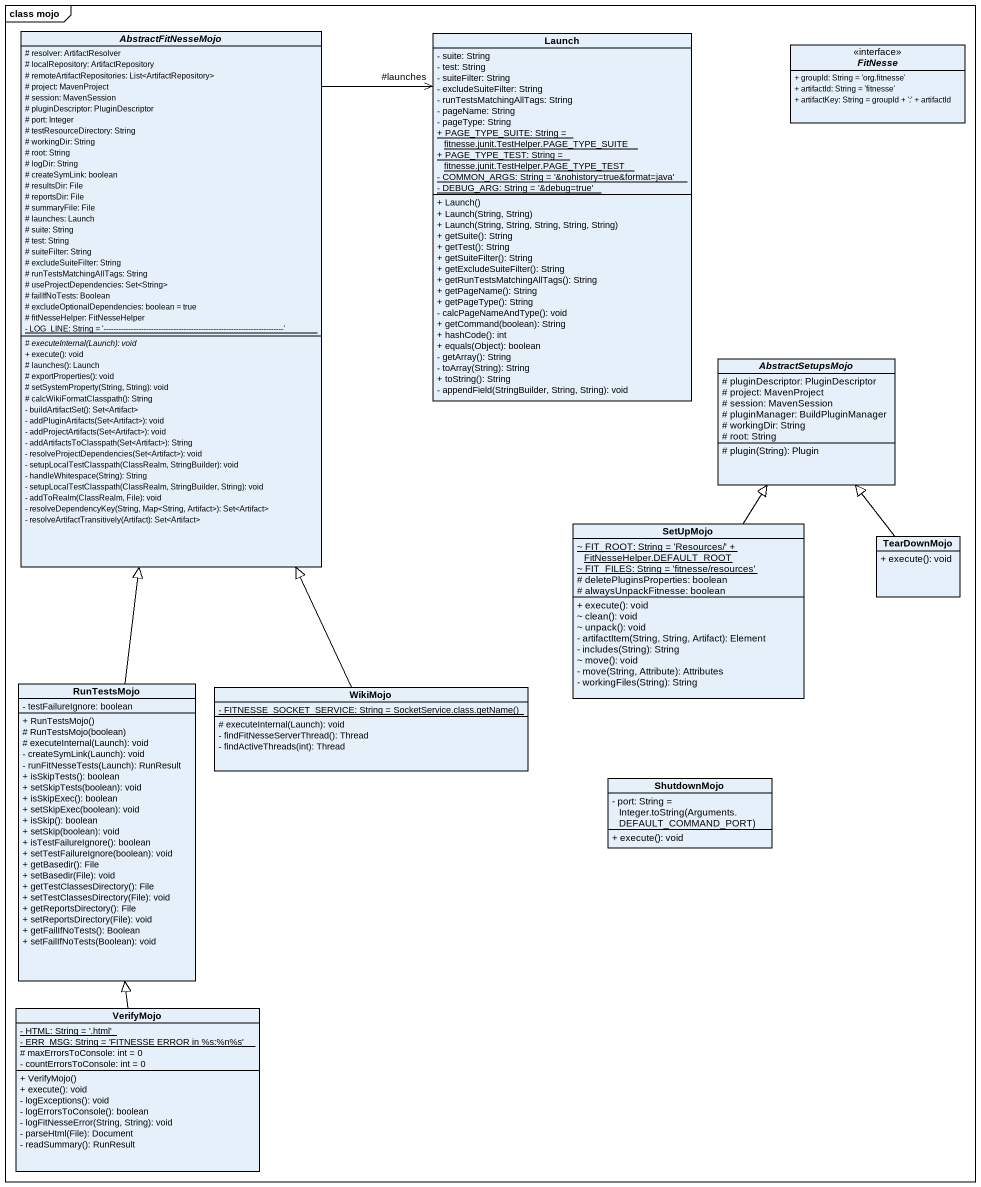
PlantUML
@startuml
mainframe class mojo
hide circle
hide empty members
skinparam classAttributeIconSize 0
abstract class AbstractFitNesseMojo {
  # resolver: ArtifactResolver
  # localRepository: ArtifactRepository
  # remoteArtifactRepositories: List<ArtifactRepository>
  # project: MavenProject
  # session: MavenSession
  # pluginDescriptor: PluginDescriptor
  # port: Integer
  # testResourceDirectory: String
  # workingDir: String
  # root: String
  # logDir: String
  # createSymLink: boolean
  # resultsDir: File
  # reportsDir: File
  # summaryFile: File
  # launches: Launch
  # suite: String
  # test: String
  # suiteFilter: String
  # excludeSuiteFilter: String
  # runTestsMatchingAllTags: String
  # useProjectDependencies: Set<String>
  # failIfNoTests: Boolean
  # excludeOptionalDependencies: boolean = true
  # fitNesseHelper: FitNesseHelper
  {static} - LOG_LINE: String = '~--~--~--~--~--~--~--~--~--~--~--~--~--~--~--~--~--~--~--~--~--~--~--~--~--~--~--~--~--~--~--~--~--~--~--~--'
  {abstract} # executeInternal(Launch): void
  + execute(): void
  # launches(): Launch
  # exportProperties(): void
  # setSystemProperty(String, String): void
  # calcWikiFormatClasspath(): String
  - buildArtifactSet(): Set<Artifact>
  - addPluginArtifacts(Set<Artifact>): void
  - addProjectArtifacts(Set<Artifact>): void
  - addArtifactsToClasspath(Set<Artifact>): String
  - resolveProjectDependencies(Set<Artifact>): void
  - setupLocalTestClasspath(ClassRealm, StringBuilder): void
  - handleWhitespace(String): String
  - setupLocalTestClasspath(ClassRealm, StringBuilder, String): void
  - addToRealm(ClassRealm, File): void
  - resolveDependencyKey(String, Map<String, Artifact>): Set<Artifact>
  - resolveArtifactTransitively(Artifact): Set<Artifact>
}
class Launch {
  - suite: String
  - test: String
  - suiteFilter: String
  - excludeSuiteFilter: String
  - runTestsMatchingAllTags: String
  - pageName: String
  - pageType: String
  {static} + PAGE_TYPE_SUITE: String = fitnesse.junit.TestHelper.PAGE_TYPE_SUITE
  {static} + PAGE_TYPE_TEST: String = fitnesse.junit.TestHelper.PAGE_TYPE_TEST
  {static} - COMMON_ARGS: String = '&nohistory=true&format=java'
  {static} - DEBUG_ARG: String = '&debug=true'
  + Launch()
  + Launch(String, String)
  + Launch(String, String, String, String, String)
  + getSuite(): String
  + getTest(): String
  + getSuiteFilter(): String
  + getExcludeSuiteFilter(): String
  + getRunTestsMatchingAllTags(): String
  + getPageName(): String
  + getPageType(): String
  - calcPageNameAndType(): void
  + getCommand(boolean): String
  + hashCode(): int
  + equals(Object): boolean
  - getArray(): String
  - toArray(String): String
  + toString(): String
  - appendField(StringBuilder, String, String): void
}
interface FitNesse <<interface>> {
  + groupId: String = 'org.fitnesse'
  + artifactId: String = 'fitnesse'
  + artifactKey: String = groupId + ':' + artifactId
}
abstract class AbstractSetupsMojo {
  # pluginDescriptor: PluginDescriptor
  # project: MavenProject
  # session: MavenSession
  # pluginManager: BuildPluginManager
  # workingDir: String
  # root: String
  # plugin(String): Plugin
}
class SetUpMojo {
  {static} ~ FIT_ROOT: String = 'Resources/' + FitNesseHelper.DEFAULT_ROOT
  {static} ~ FIT_FILES: String = 'fitnesse/resources'
  # deletePluginsProperties: boolean
  # alwaysUnpackFitnesse: boolean
  + execute(): void
  ~ clean(): void
  ~ unpack(): void
  - artifactItem(String, String, Artifact): Element
  - includes(String): String
  ~ move(): void
  - move(String, Attribute): Attributes
  - workingFiles(String): String
}
class TearDownMojo {
  + execute(): void
}
class RunTestsMojo {
  - testFailureIgnore: boolean
  + RunTestsMojo()
  # RunTestsMojo(boolean)
  # executeInternal(Launch): void
  - createSymLink(Launch): void
  - runFitNesseTests(Launch): RunResult
  + isSkipTests(): boolean
  + setSkipTests(boolean): void
  + isSkipExec(): boolean
  + setSkipExec(boolean): void
  + isSkip(): boolean
  + setSkip(boolean): void
  + isTestFailureIgnore(): boolean
  + setTestFailureIgnore(boolean): void
  + getBasedir(): File
  + setBasedir(File): void
  + getTestClassesDirectory(): File
  + setTestClassesDirectory(File): void
  + getReportsDirectory(): File
  + setReportsDirectory(File): void
  + getFailIfNoTests(): Boolean
  + setFailIfNoTests(Boolean): void
}
class WikiMojo {
  {static} {field} - FITNESSE_SOCKET_SERVICE: String = SocketService.class.getName()
  # executeInternal(Launch): void
  - findFitNesseServerThread(): Thread
  - findActiveThreads(int): Thread
}
class ShutdownMojo {
  {field} - port: String = Integer.toString(Arguments.DEFAULT_COMMAND_PORT)
  + execute(): void
}
class VerifyMojo {
  {static} - HTML: String = '.html'
  {static} - ERR_MSG: String = 'FITNESSE ERROR in %s:%n%s'
  # maxErrorsToConsole: int = 0
  - countErrorsToConsole: int = 0
  + VerifyMojo()
  + execute(): void
  - logExceptions(): void
  - logErrorsToConsole(): boolean
  - logFitNesseError(String, String): void
  - parseHtml(File): Document
  - readSummary(): RunResult
}
AbstractFitNesseMojo -right-> "#launches" Launch
SetUpMojo -up-|> AbstractSetupsMojo
TearDownMojo -up-|> AbstractSetupsMojo
RunTestsMojo -up-|> AbstractFitNesseMojo
WikiMojo -up-|> AbstractFitNesseMojo
VerifyMojo -up-|> RunTestsMojo
@enduml
